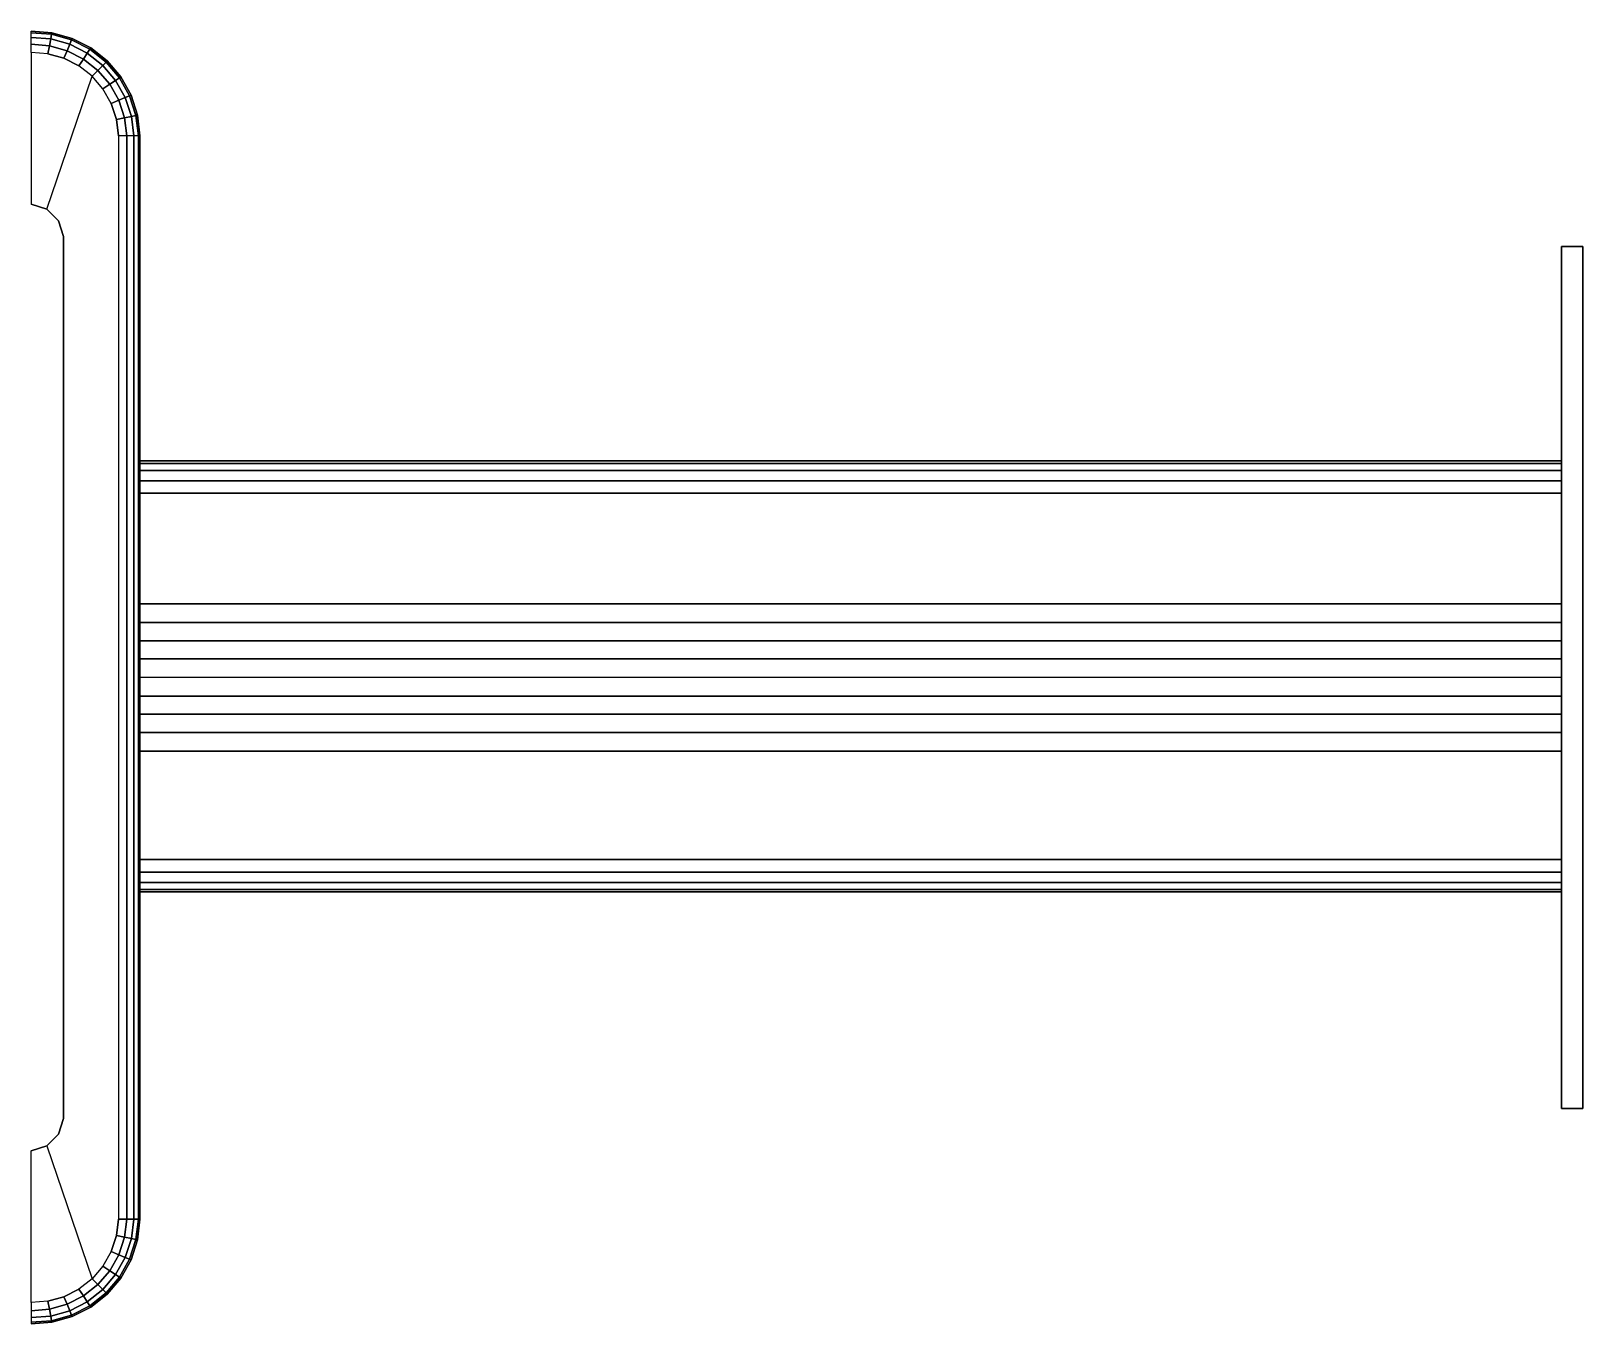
# Model space of a CAD drawing. Extents: x 0 to 720, y -600 to 0.
import ezdxf

# ---------------------------------------------------------------- set-up
doc = ezdxf.new("R2010")
doc.units = 0
doc.header["$MEASUREMENT"] = 0
doc.layers.add('ESTRUTURA', color=3, linetype='CONTINUOUS')

msp = doc.modelspace()

# ---------------------------------------------------------------- linework, layer by layer
at = {"layer": 'ESTRUTURA'}
for points in [[(0, 0, 70), (0, 0, 10), (9.7, -0.77, 10), (9.7, -0.77, 70)], [(0, -0.76, 73.82), (0, 0, 70), (9.7, -0.77, 70), (9.55, -1.52, 73.82)], [(0, -0.76, 6.17), (0, 0, 10), (9.7, -0.77, 10), (9.55, -1.52, 6.17)], [(0, -2.9301, 77.07), (0, -0.76, 73.82), (9.55, -1.52, 73.82), (9.13, -3.6501, 77.07)], [(0, -2.9301, 2.93), (0, -0.76, 6.17), (9.55, -1.52, 6.17), (9.13, -3.6501, 2.93)], [(0, -6.17, 79.24), (0, -2.9301, 77.07), (9.13, -3.6501, 77.07), (8.5, -6.8301, 79.24)], [(0, -6.17, 0.76), (0, -2.9301, 2.93), (9.13, -3.6501, 2.93), (8.5, -6.8301, 0.76)], [(0, -10, 80), (0, -6.17, 79.24), (8.5, -6.8301, 79.24), (7.75, -10.58, 80)], [(0, -10), (0, -6.17, 0.76), (8.5, -6.8301, 0.76), (7.75, -10.58)], [(7.75, -10.58, 80), (8.5, -6.8301, 79.24), (16.7, -9.1301, 79.24), (15.23, -12.66, 80)], [(7.75, -10.58), (8.5, -6.8301, 0.76), (16.7, -9.1301, 0.76), (15.23, -12.66)], [(8.5, -6.8301, 79.24), (9.13, -3.6501, 77.07), (17.94, -6.1301, 77.07), (16.7, -9.1301, 79.24)], [(8.5, -6.8301, 0.76), (9.13, -3.6501, 2.93), (17.94, -6.1301, 2.93), (16.7, -9.1301, 0.76)], [(9.13, -3.6501, 77.07), (9.55, -1.52, 73.82), (18.77, -4.1301, 73.82), (17.94, -6.1301, 77.07)], [(9.13, -3.6501, 2.93), (9.55, -1.52, 6.17), (18.77, -4.1301, 6.17), (17.94, -6.1301, 2.93)], [(9.55, -1.52, 73.82), (9.7, -0.77, 70), (19.06, -3.4301, 70), (18.77, -4.1301, 73.82)], [(9.55, -1.52, 6.17), (9.7, -0.77, 10), (19.06, -3.4301, 10), (18.77, -4.1301, 6.17)], [(9.7, -0.77, 70), (9.7, -0.77, 10), (19.06, -3.4301, 10), (19.06, -3.4301, 70)], [(16.7, -9.1301, 79.24), (17.94, -6.1301, 77.07), (26.1, -10.29, 77.07), (24.3, -12.98, 79.24)], [(16.7, -9.1301, 0.76), (17.94, -6.1301, 2.93), (26.1, -10.29, 2.93), (24.3, -12.98, 0.76)], [(17.94, -6.1301, 77.07), (18.77, -4.1301, 73.82), (27.3, -8.48, 73.82), (26.1, -10.29, 77.07)], [(17.94, -6.1301, 2.93), (18.77, -4.1301, 6.17), (27.3, -8.48, 6.17), (26.1, -10.29, 2.93)], [(18.77, -4.1301, 73.82), (19.06, -3.4301, 70), (27.73, -7.8501, 70), (27.3, -8.48, 73.82)], [(18.77, -4.1301, 6.17), (19.06, -3.4301, 10), (27.73, -7.8501, 10), (27.3, -8.48, 6.17)], [(19.06, -3.4301, 70), (19.06, -3.4301, 10), (27.73, -7.8501, 10), (27.73, -7.8501, 70)], [(15.23, -12.66, 80), (16.7, -9.1301, 79.24), (24.3, -12.98, 79.24), (22.17, -16.17, 80)], [(15.23, -12.66), (16.7, -9.1301, 0.76), (24.3, -12.98, 0.76), (22.17, -16.17)], [(22.17, -16.17, 80), (24.3, -12.98, 79.24), (31, -18.2501, 79.24), (28.29, -20.96, 80)], [(22.17, -16.17), (24.3, -12.98, 0.76), (31, -18.2501, 0.76), (28.29, -20.96)], [(24.3, -12.98, 79.24), (26.1, -10.29, 77.07), (33.29, -15.96, 77.07), (31, -18.2501, 79.24)], [(24.3, -12.98, 0.76), (26.1, -10.29, 2.93), (33.29, -15.96, 2.93), (31, -18.2501, 0.76)], [(26.1, -10.29, 77.07), (27.3, -8.48, 73.82), (34.82, -14.42, 73.82), (33.29, -15.96, 77.07)], [(26.1, -10.29, 2.93), (27.3, -8.48, 6.17), (34.82, -14.42, 6.17), (33.29, -15.96, 2.93)], [(27.3, -8.48, 73.82), (27.73, -7.8501, 70), (35.36, -13.8801, 70), (34.82, -14.42, 73.82)], [(27.3, -8.48, 6.17), (27.73, -7.8501, 10), (35.36, -13.8801, 10), (34.82, -14.42, 6.17)], [(27.73, -7.8501, 70), (27.73, -7.8501, 10), (35.36, -13.8801, 10), (35.36, -13.8801, 70)], [(34.82, -14.42, 73.82), (35.36, -13.8801, 70), (41.67, -21.29, 70), (41.04, -21.71, 73.82)], [(34.82, -14.42, 6.17), (35.36, -13.8801, 10), (41.67, -21.29, 10), (41.04, -21.71, 6.17)], [(35.36, -13.8801, 70), (35.36, -13.8801, 10), (41.67, -21.29, 10), (41.67, -21.29, 70)], [(28.29, -20.96, 80), (31, -18.2501, 79.24), (36.54, -24.72, 79.24), (33.36, -26.8501, 80)], [(28.29, -20.96), (31, -18.2501, 0.76), (36.54, -24.72, 0.76), (33.36, -26.8501)], [(31, -18.2501, 79.24), (33.29, -15.96, 77.07), (39.24, -22.92, 77.07), (36.54, -24.72, 79.24)], [(31, -18.2501, 0.76), (33.29, -15.96, 2.93), (39.24, -22.92, 2.93), (36.54, -24.72, 0.76)], [(33.29, -15.96, 77.07), (34.82, -14.42, 73.82), (41.04, -21.71, 73.82), (39.24, -22.92, 77.07)], [(33.29, -15.96, 2.93), (34.82, -14.42, 6.17), (41.04, -21.71, 6.17), (39.24, -22.92, 2.93)], [(41.04, -21.71, 73.82), (41.67, -21.29, 70), (46.42, -29.78, 70), (45.71, -30.08, 73.82)], [(41.04, -21.71, 6.17), (41.67, -21.29, 10), (46.42, -29.78, 10), (45.71, -30.08, 6.17)], [(41.67, -21.29, 70), (41.67, -21.29, 10), (46.42, -29.78, 10), (46.42, -29.78, 70)], [(33.36, -26.8501, 80), (36.54, -24.72, 79.24), (40.71, -32.1501, 79.24), (37.18, -33.61, 80)], [(33.36, -26.8501), (36.54, -24.72, 0.76), (40.71, -32.1501, 0.76), (37.18, -33.61)], [(36.54, -24.72, 79.24), (39.24, -22.92, 77.07), (43.71, -30.91, 77.07), (40.71, -32.1501, 79.24)], [(36.54, -24.72, 0.76), (39.24, -22.92, 2.93), (43.71, -30.91, 2.93), (40.71, -32.1501, 0.76)], [(39.24, -22.92, 77.07), (41.04, -21.71, 73.82), (45.71, -30.08, 73.82), (43.71, -30.91, 77.07)], [(39.24, -22.92, 2.93), (41.04, -21.71, 6.17), (45.71, -30.08, 6.17), (43.71, -30.91, 2.93)], [(37.18, -33.61, 80), (40.71, -32.1501, 79.24), (43.36, -40.2501, 79.24), (39.61, -40.9901, 80)], [(37.18, -33.61), (40.71, -32.1501, 0.76), (43.36, -40.2501, 0.76), (39.61, -40.9901)], [(40.71, -32.1501, 79.24), (43.71, -30.91, 77.07), (46.54, -39.61, 77.07), (43.36, -40.2501, 79.24)], [(40.71, -32.1501, 0.76), (43.71, -30.91, 2.93), (46.54, -39.61, 2.93), (43.36, -40.2501, 0.76)], [(43.71, -30.91, 77.07), (45.71, -30.08, 73.82), (48.67, -39.1901, 73.82), (46.54, -39.61, 77.07)], [(43.71, -30.91, 2.93), (45.71, -30.08, 6.17), (48.67, -39.1901, 6.17), (46.54, -39.61, 2.93)], [(45.71, -30.08, 73.82), (46.42, -29.78, 70), (49.42, -39.04, 70), (48.67, -39.1901, 73.82)], [(45.71, -30.08, 6.17), (46.42, -29.78, 10), (49.42, -39.04, 10), (48.67, -39.1901, 6.17)], [(46.42, -29.78, 70), (46.42, -29.78, 10), (49.42, -39.04, 10), (49.42, -39.04, 70)], [(39.61, -40.9901, 80), (43.36, -40.2501, 79.24), (44.38, -48.71, 79.24), (40.55, -48.71, 80)], [(39.61, -40.9901), (43.36, -40.2501, 0.76), (44.38, -48.71, 0.76), (40.55, -48.71)], [(43.36, -40.2501, 79.24), (46.54, -39.61, 77.07), (47.62, -48.71, 77.07), (44.38, -48.71, 79.24)], [(43.36, -40.2501, 0.76), (46.54, -39.61, 2.93), (47.62, -48.71, 2.93), (44.38, -48.71, 0.76)], [(46.54, -39.61, 77.07), (48.67, -39.1901, 73.82), (49.79, -48.71, 73.82), (47.62, -48.71, 77.07)], [(46.54, -39.61, 2.93), (48.67, -39.1901, 6.17), (49.79, -48.71, 6.17), (47.62, -48.71, 2.93)], [(48.67, -39.1901, 73.82), (49.42, -39.04, 70), (50.55, -48.71, 70), (49.79, -48.71, 73.82)], [(48.67, -39.1901, 6.17), (49.42, -39.04, 10), (50.55, -48.71, 10), (49.79, -48.71, 6.17)], [(49.42, -39.04, 70), (49.42, -39.04, 10), (50.55, -48.71, 10), (50.55, -48.71, 70)], [(40.55, -551.29, 80), (44.38, -551.29, 79.24), (44.38, -48.71, 79.24), (40.55, -48.71, 80)], [(40.55, -551.29), (44.38, -551.29, 0.76), (44.38, -48.71, 0.76), (40.55, -48.71)], [(44.38, -551.29, 79.24), (47.62, -551.29, 77.07), (47.62, -48.71, 77.07), (44.38, -48.71, 79.24)], [(44.38, -551.29, 0.76), (47.62, -551.29, 2.93), (47.62, -48.71, 2.93), (44.38, -48.71, 0.76)], [(47.62, -551.29, 77.07), (49.79, -551.29, 73.82), (49.79, -48.71, 73.82), (47.62, -48.71, 77.07)], [(47.62, -551.29, 2.93), (49.79, -551.29, 6.17), (49.79, -48.71, 6.17), (47.62, -48.71, 2.93)], [(49.79, -551.29, 73.82), (50.55, -551.29, 70), (50.55, -48.71, 70), (49.79, -48.71, 73.82)], [(49.79, -551.29, 6.17), (50.55, -551.29, 10), (50.55, -48.71, 10), (49.79, -48.71, 6.17)], [(50.55, -551.29, 70), (50.55, -551.29, 10), (50.55, -48.71, 10), (50.55, -48.71, 70)], [(0, -80.4, 80), (0, -80.4), (0, -80.4), (0, -80.4, 80)], [(15, -504.6, 80), (15, -95.4, 80), (15, -95.4), (15, -504.6)], [(710, -100, 25), (710, -100, 55), (720, -100, 55), (720, -100, 25)], [(710, -100, 25), (710, -100, 55), (710, -500, 55), (710, -500, 25)], [(710, -100, 25), (710, -500, 25), (720, -500, 25), (720, -100, 25)], [(710, -100, 55), (710, -500, 55), (720, -500, 55), (720, -100, 55)], [(720, -100, 25), (720, -100, 55), (720, -500, 55), (720, -500, 25)], [(50.55, -265.86, 55), (50.55, -214.53, 55), (710, -214.53, 55), (710, -265.86, 55)], [(50.55, -265.86, 25), (50.55, -214.53, 25), (710, -214.53, 25), (710, -265.86, 25)], [(50.55, -274.45, 46.41), (50.55, -265.86, 55), (710, -265.86, 55), (710, -274.45, 46.41)], [(50.55, -274.45, 33.59), (50.55, -265.86, 25), (710, -265.86, 25), (710, -274.45, 33.59)], [(50.55, -283.04, 55), (50.55, -274.45, 46.41), (710, -274.45, 46.41), (710, -283.04, 55)], [(50.55, -283.04, 25), (50.55, -274.45, 33.59), (710, -274.45, 33.59), (710, -283.04, 25)], [(50.55, -291.41, 55), (50.55, -283.04, 55), (710, -283.04, 55), (710, -291.41, 55)], [(50.55, -291.41, 25), (50.55, -283.04, 25), (710, -283.04, 25), (710, -291.41, 25)], [(50.55, -300, 46.41), (50.55, -291.41, 55), (710, -291.41, 55), (710, -300, 46.41)], [(50.55, -300, 33.59), (50.55, -291.41, 25), (710, -291.41, 25), (710, -300, 33.59)], [(50.55, -300, 33.59), (50.55, -308.59, 25), (710, -308.59, 25), (710, -300, 33.59)], [(50.55, -300, 46.41), (50.55, -308.59, 55), (710, -308.59, 55), (710, -300, 46.41)], [(50.55, -308.59, 25), (50.55, -316.96, 25), (710, -316.96, 25), (710, -308.59, 25)], [(50.55, -308.59, 55), (50.55, -316.96, 55), (710, -316.96, 55), (710, -308.59, 55)], [(50.55, -316.96, 25), (50.55, -325.55, 33.59), (710, -325.55, 33.59), (710, -316.96, 25)], [(50.55, -316.96, 55), (50.55, -325.55, 46.41), (710, -325.55, 46.41), (710, -316.96, 55)], [(50.55, -325.55, 33.59), (50.55, -334.14, 25), (710, -334.14, 25), (710, -325.55, 33.59)], [(50.55, -325.55, 46.41), (50.55, -334.14, 55), (710, -334.14, 55), (710, -325.55, 46.41)], [(50.55, -334.14, 25), (50.55, -384.53, 25), (710, -384.53, 25), (710, -334.14, 25)], [(50.55, -334.14, 55), (50.55, -384.53, 55), (710, -384.53, 55), (710, -334.14, 55)], [(710, -500, 25), (710, -500, 55), (720, -500, 55), (720, -500, 25)], [(0, -519.6, 80), (0, -519.6), (0, -519.6), (0, -519.6, 80)], [(39.61, -559.01, 80), (43.36, -559.75, 79.24), (44.38, -551.29, 79.24), (40.55, -551.29, 80)], [(39.61, -559.01), (43.36, -559.75, 0.76), (44.38, -551.29, 0.76), (40.55, -551.29)], [(43.36, -559.75, 79.24), (46.54, -560.39, 77.07), (47.62, -551.29, 77.07), (44.38, -551.29, 79.24)], [(43.36, -559.75, 0.76), (46.54, -560.39, 2.93), (47.62, -551.29, 2.93), (44.38, -551.29, 0.76)], [(46.54, -560.39, 77.07), (48.67, -560.81, 73.82), (49.79, -551.29, 73.82), (47.62, -551.29, 77.07)], [(46.54, -560.39, 2.93), (48.67, -560.81, 6.17), (49.79, -551.29, 6.17), (47.62, -551.29, 2.93)], [(48.67, -560.81, 73.82), (49.42, -560.96, 70), (50.55, -551.29, 70), (49.79, -551.29, 73.82)], [(48.67, -560.81, 6.17), (49.42, -560.96, 10), (50.55, -551.29, 10), (49.79, -551.29, 6.17)], [(49.42, -560.96, 70), (49.42, -560.96, 10), (50.55, -551.29, 10), (50.55, -551.29, 70)], [(37.18, -566.39, 80), (40.71, -567.85, 79.24), (43.36, -559.75, 79.24), (39.61, -559.01, 80)], [(37.18, -566.39), (40.71, -567.85, 0.76), (43.36, -559.75, 0.76), (39.61, -559.01)], [(40.71, -567.85, 79.24), (43.71, -569.09, 77.07), (46.54, -560.39, 77.07), (43.36, -559.75, 79.24)], [(40.71, -567.85, 0.76), (43.71, -569.09, 2.93), (46.54, -560.39, 2.93), (43.36, -559.75, 0.76)], [(43.71, -569.09, 77.07), (45.71, -569.92, 73.82), (48.67, -560.81, 73.82), (46.54, -560.39, 77.07)], [(43.71, -569.09, 2.93), (45.71, -569.92, 6.17), (48.67, -560.81, 6.17), (46.54, -560.39, 2.93)], [(45.71, -569.92, 73.82), (46.42, -570.22, 70), (49.42, -560.96, 70), (48.67, -560.81, 73.82)], [(45.71, -569.92, 6.17), (46.42, -570.22, 10), (49.42, -560.96, 10), (48.67, -560.81, 6.17)], [(46.42, -570.22, 70), (46.42, -570.22, 10), (49.42, -560.96, 10), (49.42, -560.96, 70)], [(33.36, -573.15, 80), (36.54, -575.28, 79.24), (40.71, -567.85, 79.24), (37.18, -566.39, 80)], [(33.36, -573.15), (36.54, -575.28, 0.76), (40.71, -567.85, 0.76), (37.18, -566.39)], [(36.54, -575.28, 79.24), (39.24, -577.08, 77.07), (43.71, -569.09, 77.07), (40.71, -567.85, 79.24)], [(36.54, -575.28, 0.76), (39.24, -577.08, 2.93), (43.71, -569.09, 2.93), (40.71, -567.85, 0.76)], [(28.29, -579.04, 80), (31, -581.75, 79.24), (36.54, -575.28, 79.24), (33.36, -573.15, 80)], [(28.29, -579.04), (31, -581.75, 0.76), (36.54, -575.28, 0.76), (33.36, -573.15)], [(31, -581.75, 79.24), (33.29, -584.04, 77.07), (39.24, -577.08, 77.07), (36.54, -575.28, 79.24)], [(31, -581.75, 0.76), (33.29, -584.04, 2.93), (39.24, -577.08, 2.93), (36.54, -575.28, 0.76)], [(39.24, -577.08, 77.07), (41.04, -578.29, 73.82), (45.71, -569.92, 73.82), (43.71, -569.09, 77.07)], [(39.24, -577.08, 2.93), (41.04, -578.29, 6.17), (45.71, -569.92, 6.17), (43.71, -569.09, 2.93)], [(41.04, -578.29, 73.82), (41.67, -578.71, 70), (46.42, -570.22, 70), (45.71, -569.92, 73.82)], [(41.04, -578.29, 6.17), (41.67, -578.71, 10), (46.42, -570.22, 10), (45.71, -569.92, 6.17)], [(41.67, -578.71, 70), (41.67, -578.71, 10), (46.42, -570.22, 10), (46.42, -570.22, 70)], [(22.17, -583.83, 80), (24.3, -587.02, 79.24), (31, -581.75, 79.24), (28.29, -579.04, 80)], [(22.17, -583.83), (24.3, -587.02, 0.76), (31, -581.75, 0.76), (28.29, -579.04)], [(24.3, -587.02, 79.24), (26.1, -589.71, 77.07), (33.29, -584.04, 77.07), (31, -581.75, 79.24)], [(24.3, -587.02, 0.76), (26.1, -589.71, 2.93), (33.29, -584.04, 2.93), (31, -581.75, 0.76)], [(33.29, -584.04, 77.07), (34.82, -585.58, 73.82), (41.04, -578.29, 73.82), (39.24, -577.08, 77.07)], [(33.29, -584.04, 2.93), (34.82, -585.58, 6.17), (41.04, -578.29, 6.17), (39.24, -577.08, 2.93)], [(34.82, -585.58, 73.82), (35.36, -586.12, 70), (41.67, -578.71, 70), (41.04, -578.29, 73.82)], [(34.82, -585.58, 6.17), (35.36, -586.12, 10), (41.67, -578.71, 10), (41.04, -578.29, 6.17)], [(35.36, -586.12, 70), (35.36, -586.12, 10), (41.67, -578.71, 10), (41.67, -578.71, 70)], [(0, -590, 80), (0, -593.83, 79.24), (8.5, -593.17, 79.24), (7.75, -589.42, 80)], [(0, -590), (0, -593.83, 0.76), (8.5, -593.17, 0.76), (7.75, -589.42)], [(7.75, -589.42, 80), (8.5, -593.17, 79.24), (16.7, -590.87, 79.24), (15.23, -587.34, 80)], [(7.75, -589.42), (8.5, -593.17, 0.76), (16.7, -590.87, 0.76), (15.23, -587.34)], [(15.23, -587.34, 80), (16.7, -590.87, 79.24), (24.3, -587.02, 79.24), (22.17, -583.83, 80)], [(15.23, -587.34), (16.7, -590.87, 0.76), (24.3, -587.02, 0.76), (22.17, -583.83)], [(16.7, -590.87, 79.24), (17.94, -593.87, 77.07), (26.1, -589.71, 77.07), (24.3, -587.02, 79.24)], [(16.7, -590.87, 0.76), (17.94, -593.87, 2.93), (26.1, -589.71, 2.93), (24.3, -587.02, 0.76)], [(17.94, -593.87, 77.07), (18.77, -595.87, 73.82), (27.3, -591.52, 73.82), (26.1, -589.71, 77.07)], [(17.94, -593.87, 2.93), (18.77, -595.87, 6.17), (27.3, -591.52, 6.17), (26.1, -589.71, 2.93)], [(26.1, -589.71, 77.07), (27.3, -591.52, 73.82), (34.82, -585.58, 73.82), (33.29, -584.04, 77.07)], [(26.1, -589.71, 2.93), (27.3, -591.52, 6.17), (34.82, -585.58, 6.17), (33.29, -584.04, 2.93)], [(27.3, -591.52, 73.82), (27.73, -592.15, 70), (35.36, -586.12, 70), (34.82, -585.58, 73.82)], [(27.3, -591.52, 6.17), (27.73, -592.15, 10), (35.36, -586.12, 10), (34.82, -585.58, 6.17)], [(27.73, -592.15, 70), (27.73, -592.15, 10), (35.36, -586.12, 10), (35.36, -586.12, 70)], [(0, -593.83, 79.24), (0, -597.07, 77.07), (9.13, -596.35, 77.07), (8.5, -593.17, 79.24)], [(0, -593.83, 0.76), (0, -597.07, 2.93), (9.13, -596.35, 2.93), (8.5, -593.17, 0.76)], [(0, -597.07, 77.07), (0, -599.24, 73.82), (9.55, -598.48, 73.82), (9.13, -596.35, 77.07)], [(0, -597.07, 2.93), (0, -599.24, 6.17), (9.55, -598.48, 6.17), (9.13, -596.35, 2.93)], [(8.5, -593.17, 79.24), (9.13, -596.35, 77.07), (17.94, -593.87, 77.07), (16.7, -590.87, 79.24)], [(8.5, -593.17, 0.76), (9.13, -596.35, 2.93), (17.94, -593.87, 2.93), (16.7, -590.87, 0.76)], [(9.13, -596.35, 77.07), (9.55, -598.48, 73.82), (18.77, -595.87, 73.82), (17.94, -593.87, 77.07)], [(9.13, -596.35, 2.93), (9.55, -598.48, 6.17), (18.77, -595.87, 6.17), (17.94, -593.87, 2.93)], [(9.55, -598.48, 73.82), (9.7, -599.23, 70), (19.06, -596.57, 70), (18.77, -595.87, 73.82)], [(9.55, -598.48, 6.17), (9.7, -599.23, 10), (19.06, -596.57, 10), (18.77, -595.87, 6.17)], [(9.7, -599.23, 70), (9.7, -599.23, 10), (19.06, -596.57, 10), (19.06, -596.57, 70)], [(18.77, -595.87, 73.82), (19.06, -596.57, 70), (27.73, -592.15, 70), (27.3, -591.52, 73.82)], [(18.77, -595.87, 6.17), (19.06, -596.57, 10), (27.73, -592.15, 10), (27.3, -591.52, 6.17)], [(19.06, -596.57, 70), (19.06, -596.57, 10), (27.73, -592.15, 10), (27.73, -592.15, 70)], [(0, -599.24, 73.82), (0, -600, 70), (9.7, -599.23, 70), (9.55, -598.48, 73.82)], [(0, -599.24, 6.17), (0, -600, 10), (9.7, -599.23, 10), (9.55, -598.48, 6.17)], [(0, -600, 70), (0, -600, 10), (9.7, -599.23, 10), (9.7, -599.23, 70)]]:
    msp.add_3dface(points, dxfattribs=at)
for points, invisible_edges in [([(0, -10, 80), (0, -80.4, 80), (7.32, -82.67, 80), (7.75, -10.58, 80)], 4), ([(0, -10), (0, -80.4), (7.32, -82.67), (7.75, -10.58)], 4), ([(7.75, -10.58, 80), (15.23, -12.66, 80), (22.17, -16.17, 80), (7.32, -82.67, 80)], 12), ([(7.75, -10.58), (15.23, -12.66), (22.17, -16.17), (7.32, -82.67)], 12), ([(28.29, -20.96, 80), (22.17, -16.17, 80), (7.32, -82.67, 80), (28.29, -20.96, 80)], 2), ([(28.29, -20.96), (22.17, -16.17), (7.32, -82.67), (28.29, -20.96)], 2), ([(37.18, -33.61, 80), (33.36, -26.8501, 80), (28.29, -20.96, 80), (7.32, -82.67, 80)], 12), ([(37.18, -33.61), (33.36, -26.8501), (28.29, -20.96), (7.32, -82.67)], 12), ([(39.61, -40.9901, 80), (12.73, -88.08, 80), (7.32, -82.67, 80), (37.18, -33.61, 80)], 5), ([(39.61, -40.9901), (12.73, -88.08), (7.32, -82.67), (37.18, -33.61)], 5), ([(40.55, -48.71, 80), (15, -95.4, 80), (12.73, -88.08, 80), (39.61, -40.9901, 80)], 5), ([(40.55, -48.71), (15, -95.4), (12.73, -88.08), (39.61, -40.9901)], 5), ([(15, -95.4, 80), (40.55, -48.71, 80), (40.55, -551.29, 80), (15, -504.6, 80)], 5), ([(15, -95.4), (40.55, -48.71), (40.55, -551.29), (15, -504.6)], 5), ([(710, -200.67, 45.74), (710, -200.67, 34.26), (710, -199.53, 40), (710, -200.67, 45.74)], 1), ([(710, -203.92, 29.39), (710, -203.92, 50.6), (710, -200.67, 45.74), (710, -200.67, 34.26)], 5), ([(710, -208.79, 53.85), (710, -208.79, 26.14), (710, -203.92, 29.39), (710, -203.92, 50.6)], 5), ([(710, -214.53, 25), (710, -214.53, 55), (710, -208.79, 53.85), (710, -208.79, 26.14)], 5), ([(710, -214.53, 55), (710, -214.53, 25), (710, -265.86, 25), (710, -265.86, 55)], 5), ([(710, -265.86, 25), (710, -265.86, 55), (710, -274.45, 46.41), (710, -274.45, 33.59)], 5), ([(710, -274.45, 46.41), (710, -274.45, 33.59), (710, -283.04, 25), (710, -283.04, 55)], 5), ([(710, -283.04, 25), (710, -283.04, 55), (710, -291.41, 55), (710, -291.41, 25)], 5), ([(710, -291.41, 55), (710, -291.41, 25), (710, -300, 33.59), (710, -300, 46.41)], 5), ([(710, -308.59, 55), (710, -308.59, 25), (710, -300, 33.59), (710, -300, 46.41)], 5), ([(710, -316.96, 25), (710, -316.96, 55), (710, -308.59, 55), (710, -308.59, 25)], 5), ([(710, -325.55, 46.41), (710, -325.55, 33.59), (710, -316.96, 25), (710, -316.96, 55)], 5), ([(710, -334.14, 25), (710, -334.14, 55), (710, -325.55, 46.41), (710, -325.55, 33.59)], 5), ([(710, -384.53, 55), (710, -384.53, 25), (710, -334.14, 25), (710, -334.14, 55)], 5), ([(710, -384.53, 25), (710, -384.53, 55), (710, -390.27, 53.85), (710, -390.27, 26.14)], 5), ([(710, -390.27, 53.85), (710, -390.27, 26.14), (710, -395.14, 29.39), (710, -395.14, 50.6)], 5), ([(710, -395.14, 29.39), (710, -395.14, 50.6), (710, -398.39, 45.74), (710, -398.39, 34.26)], 5), ([(710, -398.39, 45.74), (710, -398.39, 34.26), (710, -399.53, 40), (710, -398.39, 45.74)], 1), ([(40.55, -551.29, 80), (15, -504.6, 80), (12.73, -511.92, 80), (39.61, -559.01, 80)], 5), ([(40.55, -551.29), (15, -504.6), (12.73, -511.92), (39.61, -559.01)], 5), ([(0, -590, 80), (0, -519.6, 80), (7.32, -517.33, 80), (7.75, -589.42, 80)], 4), ([(0, -590), (0, -519.6), (7.32, -517.33), (7.75, -589.42)], 4), ([(39.61, -559.01, 80), (12.73, -511.92, 80), (7.32, -517.33, 80), (37.18, -566.39, 80)], 5), ([(39.61, -559.01), (12.73, -511.92), (7.32, -517.33), (37.18, -566.39)], 5), ([(28.29, -579.04, 80), (22.17, -583.83, 80), (7.32, -517.33, 80), (28.29, -579.04, 80)], 2), ([(28.29, -579.04), (22.17, -583.83), (7.32, -517.33), (28.29, -579.04)], 2), ([(7.75, -589.42, 80), (15.23, -587.34, 80), (22.17, -583.83, 80), (7.32, -517.33, 80)], 12), ([(37.18, -566.39, 80), (33.36, -573.15, 80), (28.29, -579.04, 80), (7.32, -517.33, 80)], 12), ([(37.18, -566.39), (33.36, -573.15), (28.29, -579.04), (7.32, -517.33)], 12), ([(7.75, -589.42), (15.23, -587.34), (22.17, -583.83), (7.32, -517.33)], 12)]:
    msp.add_3dface(points, dxfattribs=dict(at, invisible_edges=invisible_edges))

# ---------------------------------------------------------------- meshes
mesh = msp.add_polymesh((2, 4), dxfattribs=at)
for k, corner in enumerate([(0, -80.4, 80), (7.32, -82.67, 80), (12.73, -88.08, 80), (15, -95.4, 80), (0, -80.4), (7.32, -82.67), (12.73, -88.08), (15, -95.4)]):
    mesh.set_mesh_vertex(divmod(k, 4), corner)
mesh = msp.add_polymesh((2, 9), dxfattribs=at)
for k, corner in enumerate([(50.55, -214.53, 25), (50.55, -208.79, 26.14), (50.55, -203.92, 29.39), (50.55, -200.67, 34.26), (50.55, -199.53, 40), (50.55, -200.67, 45.74), (50.55, -203.92, 50.6), (50.55, -208.79, 53.85), (50.55, -214.53, 55), (710, -214.53, 25), (710, -208.79, 26.14), (710, -203.92, 29.39), (710, -200.67, 34.26), (710, -199.53, 40), (710, -200.67, 45.74), (710, -203.92, 50.6), (710, -208.79, 53.85), (710, -214.53, 55)]):
    mesh.set_mesh_vertex(divmod(k, 9), corner)
mesh = msp.add_polymesh((2, 9), dxfattribs=at)
for k, corner in enumerate([(50.55, -384.53, 25), (50.55, -390.27, 26.14), (50.55, -395.14, 29.39), (50.55, -398.39, 34.26), (50.55, -399.53, 40), (50.55, -398.39, 45.74), (50.55, -395.14, 50.6), (50.55, -390.27, 53.85), (50.55, -384.53, 55), (710, -384.53, 25), (710, -390.27, 26.14), (710, -395.14, 29.39), (710, -398.39, 34.26), (710, -399.53, 40), (710, -398.39, 45.74), (710, -395.14, 50.6), (710, -390.27, 53.85), (710, -384.53, 55)]):
    mesh.set_mesh_vertex(divmod(k, 9), corner)
mesh = msp.add_polymesh((2, 4), dxfattribs=at)
for k, corner in enumerate([(0, -519.6, 80), (7.32, -517.33, 80), (12.73, -511.92, 80), (15, -504.6, 80), (0, -519.6), (7.32, -517.33), (12.73, -511.92), (15, -504.6)]):
    mesh.set_mesh_vertex(divmod(k, 4), corner)

doc.saveas('drawing.dxf')
